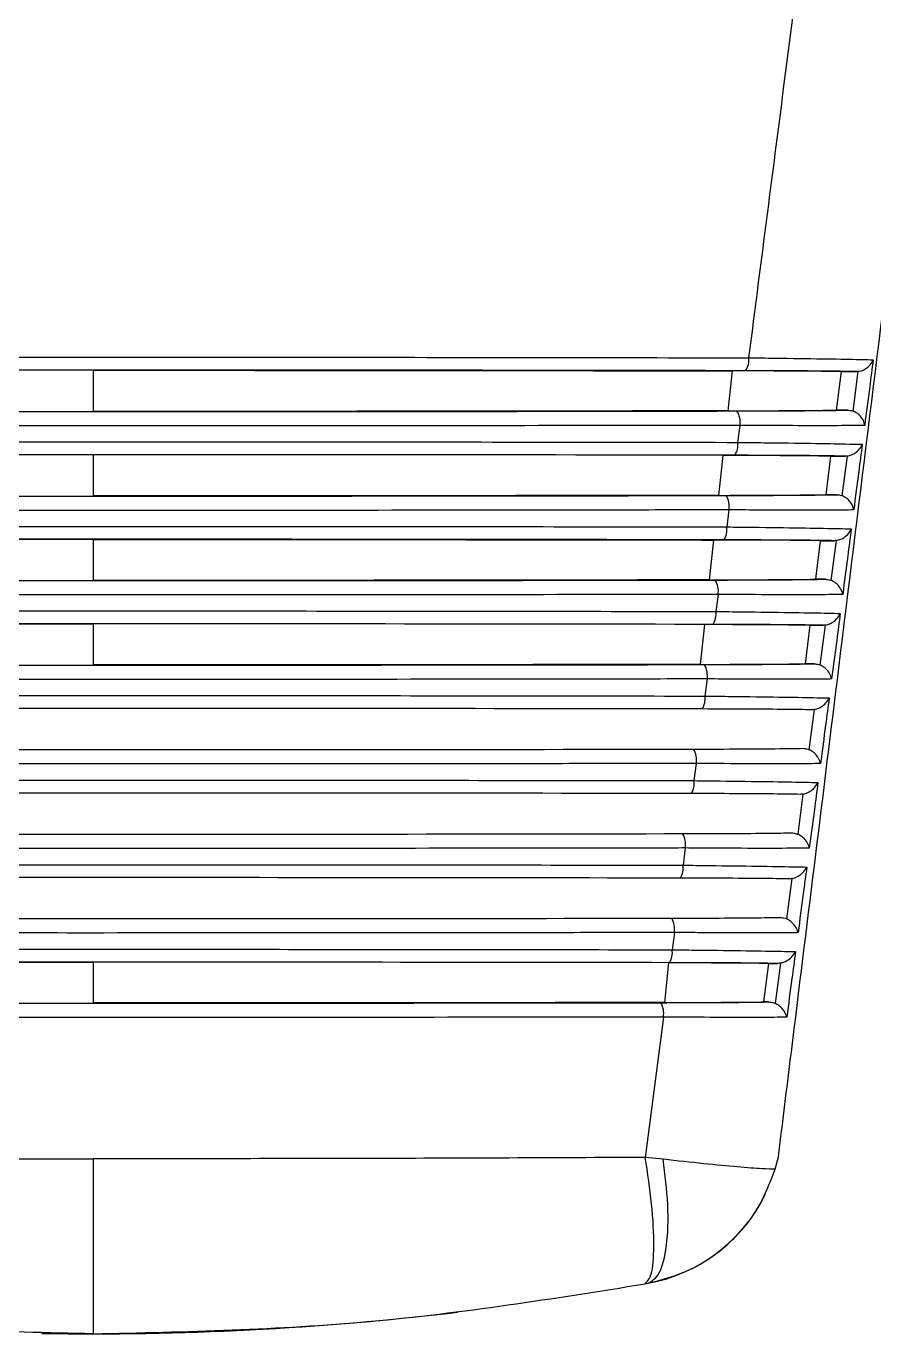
# Model space of a CAD drawing. Extents: x 7 to 135, y 1 to 99.
# Drawn here: x 128.797 to 129.419, y 40.165 to 41.123 of the extents above; entities that cross this region are included whole.
import ezdxf

# ---------------------------------------------------------------- set-up
doc = ezdxf.new("R2010")
doc.units = 0
doc.header["$MEASUREMENT"] = 0
doc.layers.add('OBJECT', color=7, linetype='CONTINUOUS')

msp = doc.modelspace()

# ---------------------------------------------------------------- linework, layer by layer
at = {"layer": 'OBJECT'}
for p, q in [((128.84662, 40.84093), (128.84662, 40.8711)), ((129.31501, 40.87066), (129.31177, 40.84136)), ((129.39166, 40.84188), (129.39512, 40.87013)), ((129.39512, 40.87013), (129.40614, 40.87013)), ((129.40377, 40.84114), (129.40751, 40.87022)), ((129.3998, 40.84188), (129.39166, 40.84188)), ((129.32068, 40.83072), (129.31906, 40.81824)), ((128.84662, 40.77896), (128.84662, 40.80907)), ((129.30818, 40.80864), (129.30497, 40.77938)), ((129.38404, 40.77988), (129.38751, 40.80813)), ((129.38751, 40.80813), (129.39799, 40.80813)), ((129.39575, 40.77908), (129.39952, 40.80824)), ((129.39161, 40.77988), (129.38404, 40.77988)), ((129.31267, 40.76874), (129.31106, 40.75623)), ((128.84662, 40.71699), (128.84662, 40.74704)), ((129.3014, 40.74662), (129.29822, 40.7174)), ((129.37643, 40.71788), (129.3799, 40.74613)), ((129.3799, 40.74613), (129.38979, 40.74613)), ((129.3877, 40.71702), (129.3915, 40.74626)), ((129.38339, 40.71788), (129.37643, 40.71788)), ((129.30467, 40.70675), (129.30305, 40.69421)), ((128.84662, 40.65501), (128.84662, 40.68501)), ((129.29467, 40.68461), (129.29153, 40.65541)), ((129.36882, 40.65588), (129.37229, 40.68413)), ((129.37229, 40.68413), (129.38156, 40.68413)), ((129.37962, 40.65495), (129.38345, 40.68429)), ((129.37512, 40.65588), (129.36882, 40.65588)), ((129.29666, 40.64477), (129.29503, 40.6322)), ((129.3715, 40.59289), (129.37535, 40.62232)), ((129.28865, 40.58278), (129.28702, 40.57018)), ((129.36333, 40.53081), (129.36722, 40.56035)), ((129.28064, 40.52079), (129.27901, 40.50817)), ((129.35513, 40.46874), (129.35905, 40.49839)), ((129.27263, 40.45881), (129.27099, 40.44615)), ((128.84662, 40.40713), (128.84662, 40.4369)), ((129.26837, 40.43654), (129.26536, 40.40748)), ((129.33837, 40.40788), (129.34184, 40.43613)), ((129.34184, 40.43613), (129.34819, 40.43613)), ((129.34688, 40.40666), (129.35084, 40.43643)), ((129.34161, 40.40788), (129.33837, 40.40788)), ((129.26462, 40.39682), (129.2513, 40.29387)), ((129.26448, 40.29249), (129.2513, 40.29387)), ((129.34661, 40.28527), (129.34896, 40.29442)), ((129.33953, 40.2671), (129.33955, 40.26713)), ((129.25089, 40.20112), (129.25332, 40.20157))]:
    msp.add_line(p, q, dxfattribs=at)
for centre, radius, start, end in [((129.31441, 40.87815), 0.01284, 324.965, 9.43582), ((129.3063, 40.83329), 0.01461, 349.86666, 32.98562), ((129.30625, 40.81613), 0.01298, 325.43096, 9.34623), ((129.29812, 40.77131), 0.01478, 349.97381, 32.533), ((129.29809, 40.75411), 0.01313, 325.89912, 9.25667), ((129.28992, 40.70933), 0.01497, 350.08956, 32.07231), ((129.28992, 40.69209), 0.01329, 326.37664, 9.16171), ((129.28172, 40.64734), 0.01515, 350.20117, 31.61502), ((129.28175, 40.63008), 0.01345, 326.84923, 9.07053), ((129.27352, 40.58536), 0.01535, 350.31547, 31.15036), ((129.27357, 40.56806), 0.01362, 327.33145, 8.97366), ((129.2653, 40.52338), 0.01556, 350.43482, 30.68296), ((129.26538, 40.50604), 0.0138, 327.81559, 8.87371), ((129.25707, 40.4614), 0.01577, 350.55326, 30.2124), ((129.25717, 40.44402), 0.01398, 328.30869, 8.76874), ((129.24883, 40.39942), 0.01599, 350.67804, 29.73455), ((129.23163, 40.31959), 0.12, 280.41374, 334.07816), ((128.84662, 42.41451), 2.25, 269.0318, 276.81127)]:
    msp.add_arc(centre, radius, start, end, dxfattribs=at)
for centre, major_axis, start_param, end_param in [((128.84662, 40.85188), (2.21758, 0), 1.353401, 1.788192), ((128.84662, 40.86015), (2.21696, 0), 4.497874, 4.926904), ((128.84662, 40.78988), (2.21433, 0), 1.356764, 1.784829), ((128.84662, 40.79815), (2.21371, 0), 4.501238, 4.923539), ((128.84662, 40.72788), (2.21108, 0), 1.360135, 1.781458), ((128.84662, 40.73615), (2.21046, 0), 4.504611, 4.920167), ((128.84662, 40.66588), (2.20783, 0), 1.363514, 1.778079), ((128.84662, 40.67415), (2.20721, 0), 4.507992, 4.916786), ((128.84662, 40.60388), (2.20458, 0), 1.366901, 1.774692), ((128.84662, 40.61215), (2.20396, 0), 4.511381, 4.913397), ((128.84662, 40.54188), (2.20133, 0), 1.370296, 1.771297), ((128.84662, 40.55015), (2.20071, 0), 4.514778, 4.91), ((128.84662, 40.47988), (2.19808, 0), 1.373699, 1.767893), ((128.84662, 40.48815), (2.19746, 0), 4.518183, 4.906595), ((128.84662, 40.41788), (2.19483, 0), 1.377111, 1.764481), ((128.84662, 40.42615), (2.19422, 0), 4.521597, 4.903181)]:
    msp.add_ellipse(centre, major_axis=major_axis, ratio=0.008727, start_param=start_param, end_param=end_param, dxfattribs=at)
for points, knots in [([(129.37989, 41.28951), (129.36966, 41.21018), (129.35206, 41.07376), (129.33444, 40.93735), (129.32707, 40.88025)], [0, 0, 0, 0, 0.58145, 1, 1, 1, 1]), ([(129.34896, 40.29442), (129.34966, 40.30011), (129.35318, 40.32854), (129.36796, 40.44793), (129.39638, 40.67771), (129.42188, 40.88478), (129.43618, 41.00086)], [0, 0, 0, 0, 0.0241478, 0.1207388, 0.5071031, 1, 1, 1, 1]), ([(128.36616, 40.88025), (128.37268, 40.88027), (128.40525, 40.88033), (128.54303, 40.88056), (128.76747, 40.88075), (129.0577, 40.88068), (129.23728, 40.8804), (129.32707, 40.88025)], [0, 0, 0, 0, 0.0206638, 0.1033314, 0.4348088, 0.7174044, 1, 1, 1, 1]), ([(129.32707, 40.88025), (129.33353, 40.88018), (129.35302, 40.87995), (129.38219, 40.87955), (129.40519, 40.87915), (129.41511, 40.87891), (129.41784, 40.87882), (129.41847, 40.8788)], [0, 0, 0, 0, 0.147377, 0.444496, 0.741155, 0.94022, 1, 1, 1, 1]), ([(128.84662, 40.8711), (128.7678, 40.87108), (128.61031, 40.87104), (128.45554, 40.87078), (128.37822, 40.87066)], [0, 0, 0, 0, 0.500491, 1, 1, 1, 1]), ([(128.84662, 40.8711), (128.92544, 40.87108), (129.08293, 40.87104), (129.2377, 40.87078), (129.31501, 40.87066)], [0, 0, 0, 0, 0.500491, 1, 1, 1, 1]), ([(129.39512, 40.87013), (129.38757, 40.87023), (129.37247, 40.87042), (129.34246, 40.87059), (129.32228, 40.87064), (129.31501, 40.87066)], [0, 0, 0, 0, 0.390005, 0.779954, 1, 1, 1, 1]), ([(129.40614, 40.87013), (129.40125, 40.87023), (129.39148, 40.87043), (129.36273, 40.87067), (129.33798, 40.87074), (129.32492, 40.87078)], [0, 0, 0, 0, 0.320861, 0.64168, 1, 1, 1, 1]), ([(129.40751, 40.87022), (129.40858, 40.87045), (129.41097, 40.87095), (129.41439, 40.873), (129.417, 40.87569), (129.41812, 40.87782), (129.41846, 40.87877), (129.41847, 40.8788)], [0, 0, 0, 0, 0.1927854, 0.4296466, 0.7492971, 0.9922573, 1, 1, 1, 1]), ([(129.41847, 40.8788), (129.41762, 40.87219), (129.41555, 40.85616), (129.41347, 40.84013), (129.41226, 40.83072)], [0, 0, 0, 0, 0.412558, 1, 1, 1, 1]), ([(129.40751, 40.87022), (129.4075, 40.87022), (129.40705, 40.87016), (129.40659, 40.87014), (129.40614, 40.87013)], [0, 0, 0, 0, 0.020309, 1, 1, 1, 1]), ([(129.31177, 40.84136), (129.32472, 40.8414), (129.35062, 40.84147), (129.377, 40.84168), (129.38792, 40.84183), (129.39166, 40.84188)], [0, 0, 0, 0, 0.396562, 0.793195, 1, 1, 1, 1]), ([(129.31855, 40.84125), (129.33042, 40.84128), (129.35416, 40.84135), (129.38371, 40.84157), (129.39435, 40.84178), (129.3998, 40.84188)], [0, 0, 0, 0, 0.327832, 0.655736, 1, 1, 1, 1]), ([(129.3998, 40.84188), (129.40103, 40.84178), (129.40238, 40.84166), (129.40365, 40.84119), (129.40377, 40.84114)], [0, 0, 0, 0, 0.904063, 1, 1, 1, 1]), ([(128.38146, 40.84136), (128.47472, 40.84121), (128.62867, 40.84097), (128.78499, 40.84094), (128.84662, 40.84093)], [0, 0, 0, 0, 0.605765, 1, 1, 1, 1]), ([(129.31177, 40.84136), (129.21852, 40.84121), (129.06456, 40.84097), (128.90824, 40.84094), (128.84662, 40.84093)], [0, 0, 0, 0, 0.605766, 1, 1, 1, 1]), ([(129.41226, 40.83072), (129.41225, 40.83075), (129.41213, 40.83189), (129.41144, 40.83425), (129.4094, 40.83727), (129.40673, 40.83971), (129.40476, 40.84066), (129.40377, 40.84114)], [0, 0, 0, 0, 0.007987, 0.299094, 0.602912, 0.80069, 1, 1, 1, 1]), ([(129.32068, 40.83072), (129.31416, 40.83071), (129.28157, 40.83065), (129.1437, 40.83042), (128.92137, 40.83024), (128.63558, 40.83031), (128.46023, 40.83058), (128.37256, 40.83072)], [0, 0, 0, 0, 0.020947, 0.104745, 0.44076, 0.72038, 1, 1, 1, 1]), ([(129.41226, 40.83072), (129.4116, 40.8307), (129.4093, 40.83063), (129.40075, 40.8305), (129.38063, 40.83042), (129.35075, 40.83051), (129.32925, 40.83066), (129.32068, 40.83072)], [0, 0, 0, 0, 0.0595535, 0.2080635, 0.505162, 0.8026077, 1, 1, 1, 1]), ([(128.37417, 40.81824), (128.38069, 40.81825), (128.41329, 40.81831), (128.55116, 40.81854), (128.77296, 40.81872), (129.05765, 40.81865), (129.23193, 40.81838), (129.31906, 40.81824)], [0, 0, 0, 0, 0.021019, 0.105106, 0.44228, 0.72114, 1, 1, 1, 1]), ([(129.31906, 40.81824), (129.32553, 40.81816), (129.34504, 40.81794), (129.37427, 40.81754), (129.39708, 40.81714), (129.40701, 40.81691), (129.40979, 40.81682), (129.41045, 40.8168)], [0, 0, 0, 0, 0.1489532, 0.4492609, 0.7491007, 0.9405017, 1, 1, 1, 1]), ([(129.39952, 40.80824), (129.40061, 40.80848), (129.40302, 40.80904), (129.40647, 40.81116), (129.40902, 40.81383), (129.41011, 40.8159), (129.41044, 40.81677), (129.41045, 40.8168)], [0, 0, 0, 0, 0.1971853, 0.4407979, 0.7689211, 0.9921926, 1, 1, 1, 1]), ([(129.41045, 40.8168), (129.40959, 40.81019), (129.40752, 40.79416), (129.40543, 40.77813), (129.40421, 40.76872)], [0, 0, 0, 0, 0.412527, 1, 1, 1, 1]), ([(128.84662, 40.80907), (128.78739, 40.80906), (128.6323, 40.80903), (128.4795, 40.80879), (128.38506, 40.80864)], [0, 0, 0, 0, 0.38188, 1, 1, 1, 1]), ([(129.38751, 40.80813), (129.37975, 40.80823), (129.36423, 40.80842), (129.33442, 40.80858), (129.31484, 40.80862), (129.30818, 40.80864)], [0, 0, 0, 0, 0.397552, 0.795055, 1, 1, 1, 1]), ([(129.39799, 40.80813), (129.39292, 40.80823), (129.38279, 40.80843), (129.35394, 40.80866), (129.32959, 40.80873), (129.31694, 40.80876)], [0, 0, 0, 0, 0.324744, 0.649448, 1, 1, 1, 1]), ([(129.39952, 40.80824), (129.39947, 40.80823), (129.39896, 40.80816), (129.39845, 40.80815), (129.39799, 40.80813)], [0, 0, 0, 0, 0.098583, 1, 1, 1, 1]), ([(129.30497, 40.77938), (129.21168, 40.77923), (129.05994, 40.779), (128.90594, 40.77897), (128.84662, 40.77896)], [0, 0, 0, 0, 0.61478, 1, 1, 1, 1]), ([(129.30497, 40.77938), (129.32027, 40.77942), (129.34852, 40.77951), (129.37282, 40.77972), (129.38199, 40.77985), (129.38404, 40.77988)], [0, 0, 0, 0, 0.47825, 0.883044, 1, 1, 1, 1]), ([(129.31058, 40.77926), (129.32246, 40.77929), (129.34623, 40.77936), (129.37549, 40.77958), (129.38622, 40.77978), (129.39161, 40.77988)], [0, 0, 0, 0, 0.331872, 0.663815, 1, 1, 1, 1]), ([(129.39161, 40.77988), (129.39285, 40.77978), (129.39427, 40.77966), (129.39559, 40.77915), (129.39575, 40.77908)], [0, 0, 0, 0, 0.873695, 1, 1, 1, 1]), ([(129.40421, 40.76872), (129.4042, 40.76875), (129.40407, 40.76981), (129.40339, 40.77211), (129.40141, 40.7751), (129.39873, 40.7776), (129.39675, 40.77859), (129.39575, 40.77908)], [0, 0, 0, 0, 0.008078, 0.282731, 0.593803, 0.796117, 1, 1, 1, 1]), ([(129.31267, 40.76874), (129.30615, 40.76872), (129.27353, 40.76867), (129.13558, 40.76844), (128.91589, 40.76827), (128.63563, 40.76834), (128.46558, 40.7686), (128.38056, 40.76874)], [0, 0, 0, 0, 0.0213109, 0.106568, 0.448432, 0.7242159, 1, 1, 1, 1]), ([(129.40421, 40.76872), (129.40352, 40.7687), (129.40109, 40.76863), (129.39225, 40.76851), (129.37172, 40.76843), (129.34192, 40.76853), (129.32082, 40.76868), (129.31267, 40.76874)], [0, 0, 0, 0, 0.059279, 0.209423, 0.509832, 0.810599, 1, 1, 1, 1]), ([(128.38218, 40.75623), (128.3887, 40.75624), (128.42132, 40.7563), (128.55929, 40.75652), (128.77845, 40.75669), (129.0576, 40.75662), (129.22657, 40.75636), (129.31106, 40.75623)], [0, 0, 0, 0, 0.021386, 0.106942, 0.450009, 0.725005, 1, 1, 1, 1]), ([(129.31106, 40.75623), (129.31753, 40.75615), (129.33706, 40.75592), (129.36634, 40.75552), (129.38896, 40.75514), (129.39888, 40.75491), (129.40171, 40.75482), (129.40239, 40.7548)], [0, 0, 0, 0, 0.150605, 0.454245, 0.757411, 0.940777, 1, 1, 1, 1]), ([(128.84662, 40.74704), (128.78743, 40.74703), (128.63465, 40.747), (128.48408, 40.74677), (128.39184, 40.74662)], [0, 0, 0, 0, 0.387367, 1, 1, 1, 1]), ([(128.84662, 40.74704), (128.9058, 40.74703), (129.05859, 40.747), (129.20916, 40.74677), (129.3014, 40.74662)], [0, 0, 0, 0, 0.387366, 1, 1, 1, 1]), ([(129.3799, 40.74613), (129.37193, 40.74623), (129.35598, 40.74642), (129.32641, 40.74657), (129.30743, 40.74661), (129.3014, 40.74662)], [0, 0, 0, 0, 0.405543, 0.811027, 1, 1, 1, 1]), ([(129.38979, 40.74613), (129.38454, 40.74623), (129.37404, 40.74642), (129.34513, 40.74665), (129.32118, 40.74671), (129.30897, 40.74675)], [0, 0, 0, 0, 0.328832, 0.657619, 1, 1, 1, 1]), ([(129.3915, 40.74626), (129.39141, 40.74625), (129.39084, 40.74616), (129.39027, 40.74615), (129.38979, 40.74613)], [0, 0, 0, 0, 0.162046, 1, 1, 1, 1]), ([(129.3915, 40.74626), (129.3926, 40.74653), (129.39505, 40.74712), (129.39853, 40.74932), (129.40101, 40.75198), (129.40208, 40.75398), (129.40238, 40.75477), (129.40239, 40.7548)], [0, 0, 0, 0, 0.201836, 0.452555, 0.789371, 0.992111, 1, 1, 1, 1]), ([(129.40239, 40.7548), (129.40153, 40.74819), (129.39945, 40.73216), (129.39735, 40.71613), (129.39612, 40.70672)], [0, 0, 0, 0, 0.412499, 1, 1, 1, 1]), ([(128.39501, 40.7174), (128.48839, 40.71725), (128.63794, 40.71702), (128.78964, 40.717), (128.84662, 40.71699)], [0, 0, 0, 0, 0.6243636, 1, 1, 1, 1]), ([(129.29822, 40.7174), (129.20485, 40.71725), (129.05529, 40.71702), (128.9036, 40.717), (128.84662, 40.71699)], [0, 0, 0, 0, 0.624363, 1, 1, 1, 1]), ([(129.29822, 40.7174), (129.31323, 40.71744), (129.3412, 40.71752), (129.36526, 40.71773), (129.3745, 40.71785), (129.37643, 40.71788)], [0, 0, 0, 0, 0.477916, 0.890826, 1, 1, 1, 1]), ([(129.3026, 40.71727), (129.3145, 40.71731), (129.3383, 40.71737), (129.36726, 40.71759), (129.37806, 40.71778), (129.38339, 40.71788)], [0, 0, 0, 0, 0.336125, 0.672319, 1, 1, 1, 1]), ([(129.38339, 40.71788), (129.38464, 40.71778), (129.38613, 40.71765), (129.38749, 40.7171), (129.3877, 40.71702)], [0, 0, 0, 0, 0.845443, 1, 1, 1, 1]), ([(129.39612, 40.70672), (129.39612, 40.70675), (129.39601, 40.70752), (129.39547, 40.70956), (129.39373, 40.71254), (129.39092, 40.71536), (129.38871, 40.7165), (129.3877, 40.71702)], [0, 0, 0, 0, 0.008125, 0.206905, 0.537744, 0.791253, 1, 1, 1, 1]), ([(129.30467, 40.70675), (129.29814, 40.70674), (129.2655, 40.70668), (129.12746, 40.70646), (128.9104, 40.70629), (128.63567, 40.70637), (128.47094, 40.70662), (128.38857, 40.70675)], [0, 0, 0, 0, 0.021688, 0.108455, 0.456373, 0.728187, 1, 1, 1, 1]), ([(129.39612, 40.70672), (129.39541, 40.7067), (129.39285, 40.70664), (129.3837, 40.70651), (129.36277, 40.70645), (129.33306, 40.70654), (129.31238, 40.70669), (129.30467, 40.70675)], [0, 0, 0, 0, 0.059003, 0.210855, 0.514733, 0.818979, 1, 1, 1, 1]), ([(128.39019, 40.69421), (128.39672, 40.69422), (128.42936, 40.69428), (128.56741, 40.6945), (128.78394, 40.69467), (129.05755, 40.69459), (129.22121, 40.69434), (129.30305, 40.69421)], [0, 0, 0, 0, 0.0217663, 0.1088432, 0.4580099, 0.7290049, 1, 1, 1, 1]), ([(129.30305, 40.69421), (129.30953, 40.69414), (129.32907, 40.69391), (129.35842, 40.69351), (129.38084, 40.69313), (129.39074, 40.6929), (129.39358, 40.69282), (129.3943, 40.6928)], [0, 0, 0, 0, 0.152333, 0.45946, 0.766108, 0.941051, 1, 1, 1, 1]), ([(129.38345, 40.68429), (129.38455, 40.68457), (129.38704, 40.68521), (129.39056, 40.68749), (129.39297, 40.69013), (129.394, 40.69207), (129.39429, 40.69277), (129.3943, 40.6928)], [0, 0, 0, 0, 0.206749, 0.464927, 0.810715, 0.992039, 1, 1, 1, 1]), ([(129.3943, 40.6928), (129.39344, 40.68619), (129.39134, 40.67016), (129.38923, 40.65413), (129.388, 40.64472)], [0, 0, 0, 0, 0.412464, 1, 1, 1, 1]), ([(128.84662, 40.68501), (128.78746, 40.685), (128.63696, 40.68497), (128.4886, 40.68475), (128.39856, 40.68461)], [0, 0, 0, 0, 0.393082, 1, 1, 1, 1]), ([(129.37229, 40.68413), (129.3641, 40.68423), (129.34773, 40.68441), (129.31843, 40.68455), (129.30006, 40.68459), (129.29467, 40.68461)], [0, 0, 0, 0, 0.41401, 0.827964, 1, 1, 1, 1]), ([(129.38156, 40.68413), (129.37613, 40.68423), (129.36525, 40.68442), (129.33629, 40.68464), (129.31277, 40.6847), (129.30099, 40.68473)], [0, 0, 0, 0, 0.333135, 0.666223, 1, 1, 1, 1]), ([(129.38345, 40.68429), (129.38331, 40.68427), (129.38269, 40.68417), (129.38206, 40.68415), (129.38156, 40.68413)], [0, 0, 0, 0, 0.214159, 1, 1, 1, 1]), ([(129.29153, 40.65541), (129.19801, 40.65527), (129.05063, 40.65505), (128.90122, 40.65502), (128.84662, 40.65501)], [0, 0, 0, 0, 0.6345671, 1, 1, 1, 1]), ([(129.29153, 40.65541), (129.30623, 40.65546), (129.33392, 40.65553), (129.35773, 40.65574), (129.36702, 40.65586), (129.36882, 40.65588)], [0, 0, 0, 0, 0.477553, 0.899064, 1, 1, 1, 1]), ([(129.29463, 40.65529), (129.30654, 40.65532), (129.33037, 40.65539), (129.35901, 40.6556), (129.36987, 40.65579), (129.37512, 40.65588)], [0, 0, 0, 0, 0.340602, 0.681278, 1, 1, 1, 1]), ([(129.37512, 40.65588), (129.37639, 40.65577), (129.37794, 40.65565), (129.37936, 40.65506), (129.37962, 40.65495)], [0, 0, 0, 0, 0.819134, 1, 1, 1, 1]), ([(129.388, 40.64472), (129.38799, 40.64475), (129.38788, 40.64544), (129.38735, 40.64741), (129.38568, 40.65035), (129.38286, 40.65323), (129.38063, 40.65442), (129.37962, 40.65495)], [0, 0, 0, 0, 0.008227, 0.187003, 0.525625, 0.786181, 1, 1, 1, 1]), ([(129.29666, 40.64477), (129.29013, 40.64475), (129.25746, 40.6447), (129.11934, 40.64448), (128.90492, 40.64432), (128.63572, 40.6444), (128.47629, 40.64464), (128.39658, 40.64477)], [0, 0, 0, 0, 0.022079, 0.110408, 0.464597, 0.732298, 1, 1, 1, 1]), ([(129.388, 40.64472), (129.38725, 40.6447), (129.38456, 40.64464), (129.37512, 40.64452), (129.35378, 40.64446), (129.32417, 40.64456), (129.30392, 40.64471), (129.29666, 40.64477)], [0, 0, 0, 0, 0.058732, 0.212376, 0.519887, 0.827777, 1, 1, 1, 1]), ([(128.3982, 40.6322), (128.40473, 40.63221), (128.4374, 40.63227), (128.57554, 40.63248), (128.78942, 40.63264), (129.05751, 40.63256), (129.21586, 40.63232), (129.29503, 40.6322)], [0, 0, 0, 0, 0.022159, 0.110812, 0.466297, 0.733148, 1, 1, 1, 1]), ([(129.29503, 40.6322), (129.30152, 40.63212), (129.32108, 40.6319), (129.35049, 40.6315), (129.3727, 40.63112), (129.38257, 40.6309), (129.38542, 40.63082), (129.38617, 40.6308)], [0, 0, 0, 0, 0.154144, 0.464927, 0.775223, 0.941323, 1, 1, 1, 1]), ([(129.37535, 40.62232), (129.37647, 40.62262), (129.379, 40.62331), (129.38254, 40.62566), (129.38489, 40.62828), (129.38589, 40.63016), (129.38615, 40.63077), (129.38617, 40.6308)], [0, 0, 0, 0, 0.211944, 0.478003, 0.832965, 0.991971, 1, 1, 1, 1]), ([(129.38617, 40.6308), (129.3853, 40.62419), (129.38319, 40.60816), (129.38107, 40.59214), (129.37983, 40.58272)], [0, 0, 0, 0, 0.41243, 1, 1, 1, 1]), ([(129.37329, 40.62213), (129.36766, 40.62223), (129.35642, 40.62242), (129.32742, 40.62263), (129.30433, 40.62269), (129.29301, 40.62272)], [0, 0, 0, 0, 0.3376748, 0.6752947, 1, 1, 1, 1]), ([(129.37535, 40.62232), (129.37518, 40.62229), (129.37449, 40.62217), (129.3738, 40.62215), (129.37329, 40.62213)], [0, 0, 0, 0, 0.257414, 1, 1, 1, 1]), ([(129.28665, 40.5933), (129.29858, 40.59334), (129.32243, 40.5934), (129.35075, 40.59361), (129.36166, 40.59379), (129.36682, 40.59388)], [0, 0, 0, 0, 0.345326, 0.690726, 1, 1, 1, 1]), ([(129.36682, 40.59388), (129.3681, 40.59377), (129.36971, 40.59364), (129.37119, 40.59301), (129.3715, 40.59289)], [0, 0, 0, 0, 0.794602, 1, 1, 1, 1]), ([(129.37983, 40.58272), (129.37982, 40.58275), (129.37972, 40.58336), (129.3792, 40.58526), (129.37759, 40.58815), (129.37476, 40.5911), (129.37251, 40.59233), (129.3715, 40.59289)], [0, 0, 0, 0, 0.008321, 0.166407, 0.512958, 0.780839, 1, 1, 1, 1]), ([(129.28865, 40.58278), (129.28211, 40.58277), (129.24943, 40.58271), (129.11122, 40.5825), (128.89944, 40.58235), (128.63577, 40.58243), (128.48165, 40.58266), (128.40459, 40.58278)], [0, 0, 0, 0, 0.022484, 0.112433, 0.473119, 0.736559, 1, 1, 1, 1]), ([(129.37983, 40.58272), (129.37906, 40.5827), (129.37624, 40.58264), (129.36649, 40.58253), (129.34474, 40.58247), (129.31526, 40.58258), (129.29545, 40.58273), (129.28865, 40.58278)], [0, 0, 0, 0, 0.058464, 0.213983, 0.525306, 0.837021, 1, 1, 1, 1]), ([(128.40621, 40.57018), (128.41275, 40.57019), (128.44544, 40.57025), (128.58366, 40.57046), (128.7949, 40.57061), (129.05746, 40.57052), (129.2105, 40.5703), (129.28702, 40.57018)], [0, 0, 0, 0, 0.022568, 0.112852, 0.474885, 0.737443, 1, 1, 1, 1]), ([(129.28702, 40.57018), (129.29351, 40.57011), (129.31309, 40.56988), (129.34256, 40.56948), (129.36454, 40.56911), (129.37437, 40.5689), (129.37722, 40.56882), (129.37799, 40.5688)], [0, 0, 0, 0, 0.156042, 0.470659, 0.784782, 0.941593, 1, 1, 1, 1]), ([(129.36722, 40.56035), (129.36835, 40.56068), (129.37091, 40.56141), (129.3745, 40.56384), (129.37678, 40.56644), (129.37775, 40.56825), (129.37798, 40.56877), (129.37799, 40.5688)], [0, 0, 0, 0, 0.217454, 0.491744, 0.856137, 0.991889, 1, 1, 1, 1]), ([(129.37799, 40.5688), (129.37712, 40.56219), (129.375, 40.54616), (129.37287, 40.53014), (129.37162, 40.52072)], [0, 0, 0, 0, 0.412399, 1, 1, 1, 1]), ([(129.36497, 40.56013), (129.35915, 40.56023), (129.34753, 40.56042), (129.31852, 40.56062), (129.29588, 40.56068), (129.28503, 40.56071)], [0, 0, 0, 0, 0.342463, 0.684873, 1, 1, 1, 1]), ([(129.36722, 40.56035), (129.367, 40.56031), (129.36626, 40.56018), (129.3655, 40.56015), (129.36497, 40.56013)], [0, 0, 0, 0, 0.293616, 1, 1, 1, 1]), ([(129.27868, 40.53132), (129.29062, 40.53135), (129.3145, 40.53141), (129.34248, 40.53162), (129.35342, 40.5318), (129.35846, 40.53188)], [0, 0, 0, 0, 0.350317, 0.700707, 1, 1, 1, 1]), ([(129.35846, 40.53188), (129.35976, 40.53177), (129.36145, 40.53163), (129.36298, 40.53097), (129.36333, 40.53081)], [0, 0, 0, 0, 0.771732, 1, 1, 1, 1]), ([(129.37162, 40.52072), (129.37161, 40.52075), (129.37151, 40.52127), (129.37101, 40.5231), (129.36946, 40.52594), (129.36662, 40.52896), (129.36435, 40.53024), (129.36333, 40.53081)], [0, 0, 0, 0, 0.008461, 0.145057, 0.499702, 0.775229, 1, 1, 1, 1]), ([(129.28064, 40.52079), (129.2741, 40.52078), (129.24139, 40.52073), (129.1031, 40.52052), (128.89397, 40.52038), (128.63581, 40.52047), (128.487, 40.52069), (128.4126, 40.52079)], [0, 0, 0, 0, 0.022904, 0.114532, 0.481956, 0.740978, 1, 1, 1, 1]), ([(129.37162, 40.52072), (129.37082, 40.5207), (129.36787, 40.52064), (129.35782, 40.52053), (129.33565, 40.52049), (129.30631, 40.5206), (129.28696, 40.52075), (129.28064, 40.52079)], [0, 0, 0, 0, 0.058202, 0.21569, 0.531014, 0.846742, 1, 1, 1, 1]), ([(128.41423, 40.50817), (128.42077, 40.50818), (128.45348, 40.50823), (128.59178, 40.50844), (128.80038, 40.50858), (129.05742, 40.50849), (129.20514, 40.50828), (129.27901, 40.50817)], [0, 0, 0, 0, 0.0229909, 0.1149683, 0.483793, 0.7418966, 1, 1, 1, 1]), ([(129.27901, 40.50817), (129.2855, 40.50809), (129.3051, 40.50787), (129.33463, 40.50747), (129.35638, 40.5071), (129.36616, 40.50689), (129.36897, 40.50682), (129.36977, 40.5068)], [0, 0, 0, 0, 0.158035, 0.476677, 0.794817, 0.94186, 1, 1, 1, 1]), ([(129.35905, 40.49839), (129.3602, 40.49873), (129.36279, 40.49951), (129.36641, 40.50203), (129.36862, 40.5046), (129.36956, 40.50634), (129.36976, 40.50677), (129.36977, 40.5068)], [0, 0, 0, 0, 0.223272, 0.506272, 0.88029, 0.991801, 1, 1, 1, 1]), ([(129.36977, 40.5068), (129.36889, 40.50019), (129.36676, 40.48416), (129.36462, 40.46814), (129.36336, 40.45872)], [0, 0, 0, 0, 0.412358, 1, 1, 1, 1]), ([(129.3566, 40.49813), (129.3506, 40.49823), (129.33858, 40.49841), (129.3096, 40.49861), (129.28742, 40.49866), (129.27705, 40.49869)], [0, 0, 0, 0, 0.34753, 0.695001, 1, 1, 1, 1]), ([(129.35905, 40.49839), (129.35879, 40.49834), (129.35798, 40.49818), (129.35716, 40.49815), (129.3566, 40.49813)], [0, 0, 0, 0, 0.324157, 1, 1, 1, 1]), ([(129.2707, 40.46933), (129.28265, 40.46936), (129.30656, 40.46943), (129.33419, 40.46963), (129.34515, 40.4698), (129.35006, 40.46988)], [0, 0, 0, 0, 0.355595, 0.71127, 1, 1, 1, 1]), ([(129.35006, 40.46988), (129.35138, 40.46977), (129.35313, 40.46963), (129.35473, 40.46892), (129.35513, 40.46874)], [0, 0, 0, 0, 0.7505, 1, 1, 1, 1]), ([(129.36336, 40.45872), (129.36336, 40.45875), (129.36327, 40.45919), (129.36278, 40.46094), (129.36128, 40.46374), (129.35844, 40.46682), (129.35615, 40.46814), (129.35513, 40.46874)], [0, 0, 0, 0, 0.00854, 0.122919, 0.48579, 0.769307, 1, 1, 1, 1]), ([(129.27263, 40.45881), (129.26608, 40.4588), (129.23335, 40.45874), (129.09498, 40.45854), (128.8885, 40.45841), (128.63585, 40.4585), (128.49235, 40.45871), (128.42061, 40.45881)], [0, 0, 0, 0, 0.023339, 0.116711, 0.491126, 0.745563, 1, 1, 1, 1]), ([(129.36336, 40.45872), (129.36254, 40.4587), (129.35946, 40.45865), (129.3491, 40.45854), (129.32651, 40.4585), (129.29734, 40.45862), (129.27846, 40.45877), (129.27263, 40.45881)], [0, 0, 0, 0, 0.057938, 0.217496, 0.53703, 0.856977, 1, 1, 1, 1]), ([(128.42224, 40.44615), (128.42879, 40.44616), (128.46152, 40.44622), (128.59991, 40.44642), (128.80585, 40.44655), (129.05738, 40.44646), (129.19979, 40.44626), (129.27099, 40.44615)], [0, 0, 0, 0, 0.02343, 0.117165, 0.493038, 0.746519, 1, 1, 1, 1]), ([(129.27099, 40.44615), (129.27749, 40.44608), (129.29711, 40.44585), (129.3267, 40.44545), (129.3482, 40.4451), (129.35792, 40.44489), (129.36068, 40.44482), (129.3615, 40.4448)], [0, 0, 0, 0, 0.16013, 0.483, 0.805364, 0.942121, 1, 1, 1, 1]), ([(129.35084, 40.43643), (129.352, 40.43679), (129.35463, 40.43763), (129.35828, 40.44023), (129.36043, 40.44277), (129.36133, 40.44444), (129.36149, 40.44477), (129.3615, 40.4448)], [0, 0, 0, 0, 0.229443, 0.52161, 0.905444, 0.991722, 1, 1, 1, 1]), ([(129.3615, 40.4448), (129.36062, 40.43819), (129.35848, 40.42216), (129.35633, 40.40614), (129.35506, 40.39672)], [0, 0, 0, 0, 0.412317, 1, 1, 1, 1]), ([(128.84662, 40.4369), (128.78737, 40.43689), (128.64581, 40.43686), (128.5061, 40.43666), (128.42486, 40.43654)], [0, 0, 0, 0, 0.418548, 1, 1, 1, 1]), ([(129.34184, 40.43613), (129.33279, 40.43622), (129.31471, 40.43639), (129.28678, 40.4365), (129.27103, 40.43653), (129.26837, 40.43654)], [0, 0, 0, 0, 0.453822, 0.907586, 1, 1, 1, 1]), ([(129.34819, 40.43613), (129.34199, 40.43622), (129.32958, 40.43641), (129.30064, 40.4366), (129.27894, 40.43665), (129.26907, 40.43668)], [0, 0, 0, 0, 0.352893, 0.705726, 1, 1, 1, 1]), ([(129.35084, 40.43643), (129.35053, 40.43636), (129.34966, 40.43618), (129.34877, 40.43615), (129.34819, 40.43613)], [0, 0, 0, 0, 0.349933, 1, 1, 1, 1]), ([(129.26536, 40.40748), (129.18758, 40.40737), (129.04889, 40.40716), (128.90835, 40.40714), (128.84662, 40.40713)], [0, 0, 0, 0, 0.560761, 1, 1, 1, 1]), ([(129.26272, 40.40735), (129.27469, 40.40738), (129.29862, 40.40744), (129.32588, 40.40764), (129.33684, 40.40781), (129.34161, 40.40788)], [0, 0, 0, 0, 0.361189, 0.722457, 1, 1, 1, 1]), ([(129.26536, 40.40748), (129.27649, 40.40751), (129.30067, 40.40757), (129.32458, 40.40773), (129.33571, 40.40785), (129.33837, 40.40788)], [0, 0, 0, 0, 0.393564, 0.855355, 1, 1, 1, 1]), ([(129.34161, 40.40788), (129.34294, 40.40777), (129.34478, 40.40762), (129.34643, 40.40686), (129.34688, 40.40666)], [0, 0, 0, 0, 0.730731, 1, 1, 1, 1]), ([(129.35506, 40.39672), (129.35506, 40.39675), (129.35498, 40.39711), (129.3545, 40.39878), (129.35306, 40.40152), (129.35022, 40.40467), (129.34791, 40.40604), (129.34688, 40.40666)], [0, 0, 0, 0, 0.008641, 0.09998, 0.471197, 0.763078, 1, 1, 1, 1]), ([(129.26462, 40.39682), (129.25807, 40.39681), (129.22531, 40.39676), (129.08686, 40.39656), (128.88303, 40.39644), (128.63589, 40.39653), (128.49771, 40.39673), (128.42862, 40.39682)], [0, 0, 0, 0, 0.023792, 0.118973, 0.500647, 0.750324, 1, 1, 1, 1]), ([(129.35506, 40.39672), (129.35422, 40.39671), (129.351, 40.39665), (129.34033, 40.39655), (129.31731, 40.39652), (129.28834, 40.39664), (129.26994, 40.39678), (129.26462, 40.39682)], [0, 0, 0, 0, 0.057678, 0.219414, 0.543376, 0.867765, 1, 1, 1, 1]), ([(128.44193, 40.29387), (128.50846, 40.29358), (128.64248, 40.29299), (128.77824, 40.29291), (128.84662, 40.29287)], [0, 0, 0, 0, 0.496375, 1, 1, 1, 1]), ([(129.2513, 40.29387), (129.18478, 40.29358), (129.05076, 40.29299), (128.91499, 40.29291), (128.84662, 40.29287)], [0, 0, 0, 0, 0.496376, 1, 1, 1, 1]), ([(128.84662, 40.16451), (128.84662, 40.16627), (128.84662, 40.16994), (128.84662, 40.19939), (128.84662, 40.24242), (128.84662, 40.27647), (128.84662, 40.29287)], [0, 0, 0, 0, 0.240771, 0.499999, 0.759227, 1, 1, 1, 1]), ([(129.25089, 40.20112), (129.25268, 40.20272), (129.25639, 40.20602), (129.25813, 40.22745), (129.25662, 40.25812), (129.25303, 40.28224), (129.2513, 40.29387)], [0, 0, 0, 0, 0.24117, 0.499998, 0.75883, 1, 1, 1, 1]), ([(129.25332, 40.20157), (129.25628, 40.20332), (129.26242, 40.20695), (129.26751, 40.228), (129.26866, 40.25777), (129.26584, 40.28118), (129.26448, 40.29249)], [0, 0, 0, 0, 0.241561, 0.499999, 0.758439, 1, 1, 1, 1]), ([(129.34661, 40.28527), (129.3439, 40.28528), (129.33846, 40.2853), (129.31971, 40.28677), (129.29499, 40.28912), (129.27465, 40.29137), (129.26448, 40.29249)], [0, 0, 0, 0, 0.25, 0.499999, 0.750001, 1, 1, 1, 1]), ([(129.25332, 40.20157), (129.26397, 40.20441), (129.28529, 40.21011), (129.31265, 40.22928), (129.33467, 40.25441), (129.34263, 40.27498), (129.34661, 40.28527)], [0, 0, 0, 0, 0.25, 0.5, 0.749999, 1, 1, 1, 1]), ([(128.84662, 40.16451), (128.77883, 40.16604), (128.64324, 40.16911), (128.50931, 40.19045), (128.44235, 40.20112)], [0, 0, 0, 0, 0.5, 1, 1, 1, 1]), ([(128.84662, 40.16451), (128.91441, 40.16604), (129.04999, 40.16911), (129.18392, 40.19045), (129.25089, 40.20112)], [0, 0, 0, 0, 0.5, 1, 1, 1, 1])]:
    msp.add_open_spline(points, degree=3, knots=knots, dxfattribs=at)

doc.saveas('drawing.dxf')
